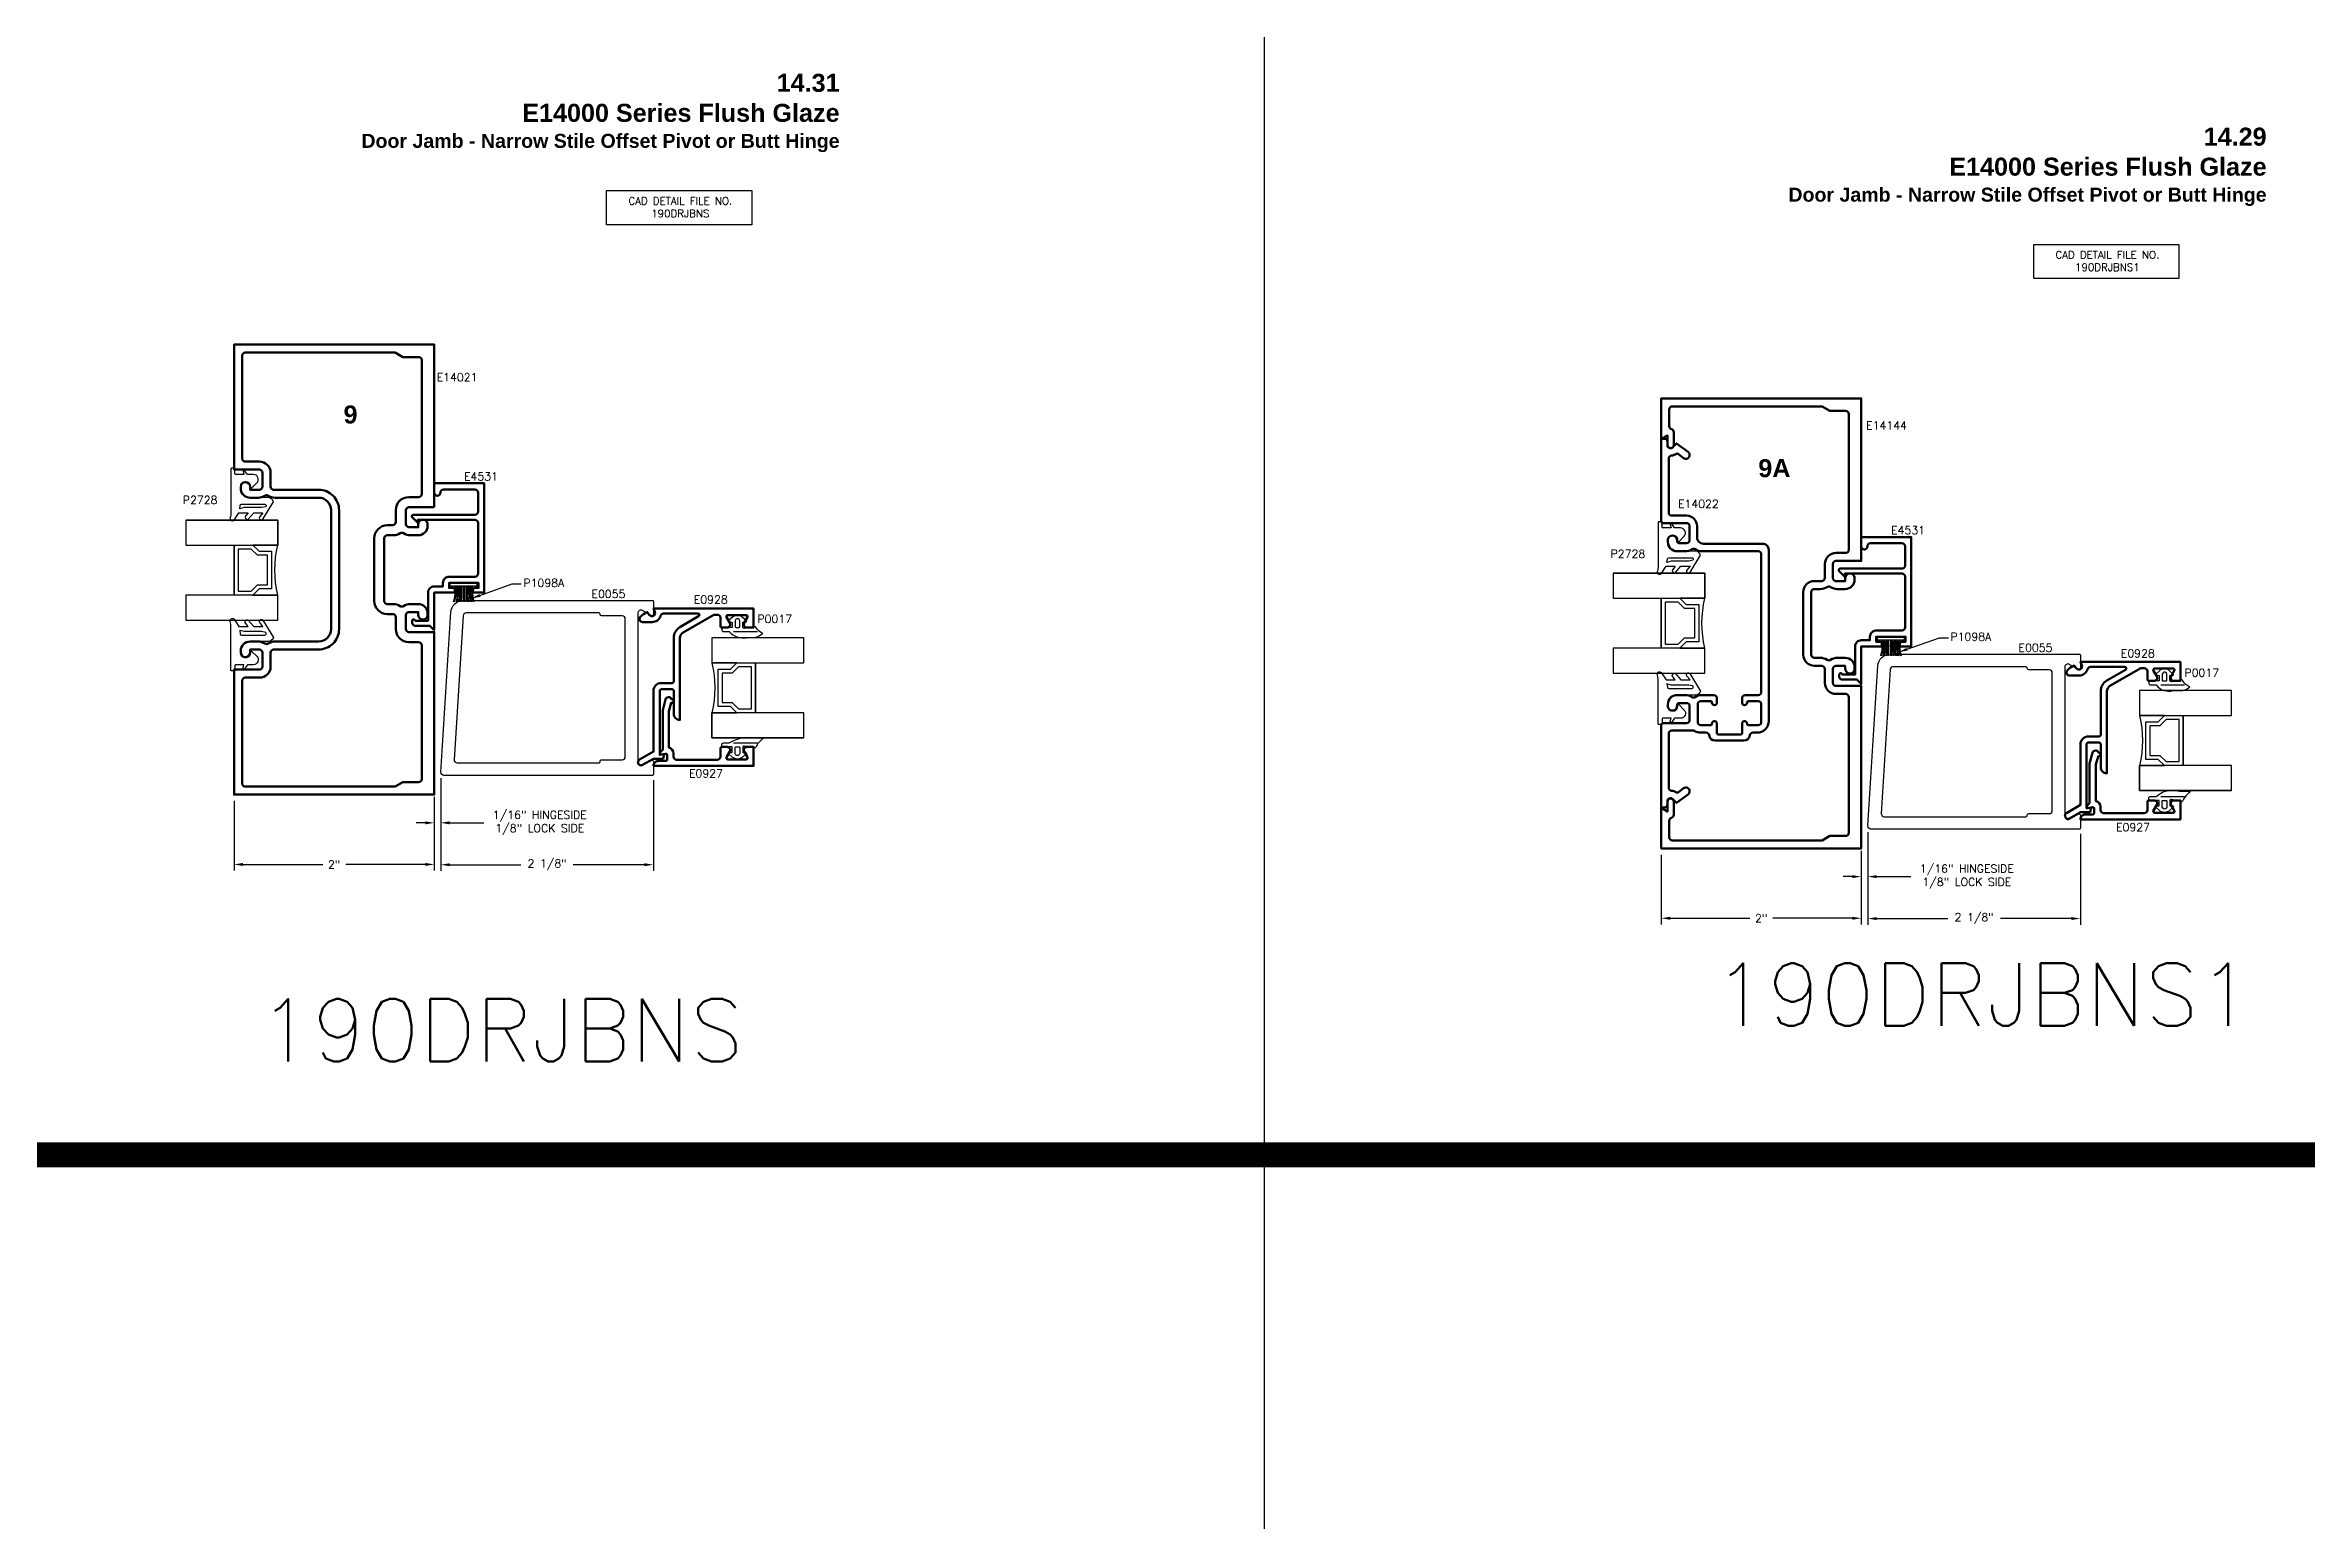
# Model space of a CAD drawing. Extents: x 0 to 139, y -24 to 89.
# Drawn here: x 57.39 to 80, y 60.54 to 75.29 of the extents above; entities that cross this region are included whole.
import ezdxf

# ---------------------------------------------------------------- set-up
doc = ezdxf.new("R2010")
doc.units = 0
doc.header["$MEASUREMENT"] = 0
doc.layers.get('Defpoints').update_dxf_attribs({"linetype": 'CONTINUOUS'})
for name, color, linetype in [('R-Anno-Dims', 3, 'CONTINUOUS'), ('R-Anno-Text', 6, 'CONTINUOUS'), ('R-Det1', 4, 'CONTINUOUS'), ('R-Det2', 2, 'CONTINUOUS'), ('R-Otln', 1, 'CONTINUOUS'), ('R-Pat1', 5, 'CONTINUOUS'), ('TITLE', 7, 'CONTINUOUS')]:
    doc.layers.add(name, color=color, linetype=linetype)
doc.styles.get("Standard").update_dxf_attribs({"font": 'simplex'})
doc.dimstyles.new('1X', dxfattribs={"dimtxt": 0.08, "dimasz": 0.09, "dimexe": 0.0625, "dimexo": 0.0625, "dimgap": 0.062, "dimtad": 0, "dimdec": 5, "dimzin": 4, "dimdsep": 46, "dimlunit": 5, "dimtxsty": 'Standard', "dimcen": 0, "dimclrd": 256, "dimclre": 256, "dimclrt": 256, "dimadec": 0, "dimazin": 1, "dimtfac": 1, "dimtdec": 5, "dimtofl": 0, "dimtmove": 0, "dimatfit": 3, "dimfxl": 1, "dimfrac": 2, "dimtolj": 1, "dimtzin": 4, "dimarcsym": 0})

# ---------------------------------------------------------------- blocks, each defined once
blk = doc.blocks.new('*D158')
at = {"layer": 'Defpoints', "color": 0}
for p in [(73.547, 67.26), (75.547, 67.26), (73.547, 66.562)]:
    blk.add_point(p, dxfattribs=at)
at = {"layer": 'R-Anno-Dims', "lineweight": -2}
for p, q in [((73.547, 67.197), (73.547, 66.499)), ((75.547, 67.197), (75.547, 66.499)), ((73.637, 66.562), (74.432, 66.562)), ((75.457, 66.562), (74.662, 66.562))]:
    blk.add_line(p, q, dxfattribs=at)
at = {"layer": 'R-Anno-Dims'}
for points in [[(73.637, 66.577), (73.637, 66.547), (73.547, 66.562)], [(75.457, 66.577), (75.457, 66.547), (75.547, 66.562)]]:
    blk.add_solid(points, dxfattribs=at)
at = {"layer": 'R-Anno-Dims', "insert": (74.547, 66.562), "char_height": 0.08, "attachment_point": 5}
blk.add_mtext('\\A1;2"', dxfattribs=at)
blk = doc.blocks.new('*D159')
at = {"layer": 'Defpoints', "color": 0}
for p in [(75.613, 67.485), (75.547, 67.3), (75.613, 66.978)]:
    blk.add_point(p, dxfattribs=at)
at = {"layer": 'R-Anno-Dims', "lineweight": -2}
for p, q in [((75.613, 67.423), (75.613, 66.915)), ((75.547, 67.237), (75.547, 66.915)), ((75.457, 66.978), (75.367, 66.978)), ((75.703, 66.978), (76.042, 66.978))]:
    blk.add_line(p, q, dxfattribs=at)
at = {"layer": 'R-Anno-Dims'}
for points in [[(75.457, 66.993), (75.457, 66.963), (75.547, 66.978)], [(75.703, 66.993), (75.703, 66.963), (75.613, 66.978)]]:
    blk.add_solid(points, dxfattribs=at)
at = {"layer": 'R-Anno-Dims', "insert": (76.603, 66.978), "char_height": 0.08, "attachment_point": 5}
blk.add_mtext('\\A1;1/16" HINGESIDE\\P1/8" LOCK SIDE', dxfattribs=at)
blk = doc.blocks.new('*D160')
at = {"layer": 'Defpoints', "color": 0}
for p in [(75.613, 67.485), (77.738, 67.467), (77.738, 66.559)]:
    blk.add_point(p, dxfattribs=at)
at = {"layer": 'R-Anno-Dims', "lineweight": -2}
for p, q in [((75.613, 67.423), (75.613, 66.497)), ((77.738, 67.405), (77.738, 66.497)), ((75.703, 66.559), (76.414, 66.559)), ((77.648, 66.559), (76.938, 66.559))]:
    blk.add_line(p, q, dxfattribs=at)
at = {"layer": 'R-Anno-Dims'}
for points in [[(75.703, 66.574), (75.703, 66.544), (75.613, 66.559)], [(77.648, 66.574), (77.648, 66.544), (77.738, 66.559)]]:
    blk.add_solid(points, dxfattribs=at)
at = {"layer": 'R-Anno-Dims', "insert": (76.676, 66.559), "char_height": 0.08, "attachment_point": 5}
blk.add_mtext('\\A1;2 1/8"', dxfattribs=at)
blk = doc.blocks.new('*D161')
at = {"layer": 'Defpoints', "color": 0}
for p in [(59.28, 67.798), (61.28, 67.798), (59.28, 67.1)]:
    blk.add_point(p, dxfattribs=at)
at = {"layer": 'R-Anno-Dims', "lineweight": -2}
for p, q in [((59.28, 67.735), (59.28, 67.038)), ((61.28, 67.735), (61.28, 67.038)), ((59.37, 67.1), (60.165, 67.1)), ((61.19, 67.1), (60.395, 67.1))]:
    blk.add_line(p, q, dxfattribs=at)
at = {"layer": 'R-Anno-Dims'}
for points in [[(59.37, 67.115), (59.37, 67.085), (59.28, 67.1)], [(61.19, 67.115), (61.19, 67.085), (61.28, 67.1)]]:
    blk.add_solid(points, dxfattribs=at)
at = {"layer": 'R-Anno-Dims', "insert": (60.28, 67.1), "char_height": 0.08, "attachment_point": 5}
blk.add_mtext('\\A1;2"', dxfattribs=at)
blk = doc.blocks.new('*D162')
at = {"layer": 'Defpoints', "color": 0}
for p in [(61.28, 67.838), (61.346, 68.023), (61.346, 67.516)]:
    blk.add_point(p, dxfattribs=at)
at = {"layer": 'R-Anno-Dims', "lineweight": -2}
for p, q in [((61.346, 67.961), (61.346, 67.453)), ((61.28, 67.775), (61.28, 67.453)), ((61.19, 67.516), (61.1, 67.516)), ((61.436, 67.516), (61.775, 67.516))]:
    blk.add_line(p, q, dxfattribs=at)
at = {"layer": 'R-Anno-Dims'}
for points in [[(61.19, 67.531), (61.19, 67.501), (61.28, 67.516)], [(61.436, 67.531), (61.436, 67.501), (61.346, 67.516)]]:
    blk.add_solid(points, dxfattribs=at)
at = {"layer": 'R-Anno-Dims', "insert": (62.336, 67.516), "char_height": 0.08, "attachment_point": 5}
blk.add_mtext('\\A1;1/16" HINGESIDE\\P1/8" LOCK SIDE', dxfattribs=at)
blk = doc.blocks.new('*D163')
at = {"layer": 'Defpoints', "color": 0}
for p in [(61.346, 68.023), (63.471, 68.005), (63.471, 67.097)]:
    blk.add_point(p, dxfattribs=at)
at = {"layer": 'R-Anno-Dims', "lineweight": -2}
for p, q in [((61.346, 67.961), (61.346, 67.035)), ((63.471, 67.943), (63.471, 67.035)), ((61.436, 67.097), (62.147, 67.097)), ((63.381, 67.097), (62.671, 67.097))]:
    blk.add_line(p, q, dxfattribs=at)
at = {"layer": 'R-Anno-Dims'}
for points in [[(61.436, 67.112), (61.436, 67.082), (61.346, 67.097)], [(63.381, 67.112), (63.381, 67.082), (63.471, 67.097)]]:
    blk.add_solid(points, dxfattribs=at)
at = {"layer": 'R-Anno-Dims', "insert": (62.409, 67.097), "char_height": 0.08, "attachment_point": 5}
blk.add_mtext('\\A1;2 1/8"', dxfattribs=at)
blk = doc.blocks.new('weathering')
at = {"layer": 'R-Det2'}
for p, q in [((0, 0), (0, -0.27)), ((0, 0), (0.03, 0)), ((0.03, 0), (0.03, -0.27)), ((0, -0.129), (-0.16, -0.129)), ((0, -0.139), (-0.16, -0.139)), ((0, -0.27), (0.03, -0.27))]:
    blk.add_line(p, q, dxfattribs=at)
for centre, radius, start, end in [((-0.056, 0.313), 0.361, 253.2416, 278.8875), ((-0.056, 0.313), 0.371, 253.7056, 278.6489), ((-0.057, 0.486), 0.557, 259.3278, 275.8729), ((-0.057, 0.486), 0.566, 259.5182, 275.7701), ((-0.063, 0.677), 0.77, 262.7557, 274.6832), ((-0.063, 0.677), 0.78, 262.849, 274.6238), ((-0.066, 1.463), 1.578, 266.5833, 272.3941), ((-0.067, -1.773), 1.619, 87.6382, 93.304), ((-0.064, -0.966), 0.8, 85.4377, 96.9231), ((-0.064, -0.966), 0.79, 85.3793, 97.0112), ((-0.058, -0.769), 0.58, 84.3053, 100.1631), ((-0.058, -0.769), 0.57, 84.2043, 100.3432), ((-0.056, -0.591), 0.38, 81.4567, 105.8164), ((-0.056, -0.591), 0.37, 81.2223, 106.2556)]:
    blk.add_arc(centre, radius, start, end, dxfattribs=at)
blk = doc.blocks.new('P2728 gasket')
at = {"layer": 'R-Det2'}
blk.add_lwpolyline([(86.461, 33.362), (86.567, 33.537, 0.301952), (86.52, 33.577), (86.32, 33.577, -0.414214), (86.24, 33.657), (86.24, 33.695, -0.388879), (86.276, 33.735), (86.292, 33.736, -0.440011), (86.336, 33.696), (86.336, 33.682, 0.668179), (86.353, 33.675), (86.401, 33.724, 0.668179), (86.366, 33.809), (86.307, 33.809), (86.279, 33.849, 0.836323), (86.264, 33.842), (86.273, 33.809), (86.189, 33.809, -0.414214), (86.183, 33.815), (86.183, 33.865, 0.414214), (86.177, 33.871), (86.149, 33.871, 0.414214), (86.143, 33.865), (86.143, 33.427, -0.083245), (86.135, 33.378), (86.135, 33.378)], format="xyb", dxfattribs=at)
at = {"layer": 'R-Det2', "lineweight": 25}
blk.add_lwpolyline([(86.235, 33.499, -0.372312), (86.249, 33.512), (86.48, 33.512, -0.668179), (86.49, 33.486), (86.448, 33.478), (86.274, 33.478), (86.23, 33.465)], format="xyb", close=True, dxfattribs=at)
at = {"layer": 'R-Det2'}
for points in [[(86.174, 33.352), (86.223, 33.426), (86.314, 33.426), (86.283, 33.384)], [(86.313, 33.359), (86.371, 33.426), (86.462, 33.426), (86.431, 33.388)]]:
    blk.add_lwpolyline(points, dxfattribs=at)
at = {"layer": 'R-Det2', "ltscale": 0.1}
for centre, radius, start, end in [((86.157, 33.369), 0.0237, 157.7655, 314.5007), ((86.313, 33.388), 0.0297, 188.4603, 270), ((86.446, 33.375), 0.0199, 139.7022, 319.7022)]:
    blk.add_arc(centre, radius, start, end, dxfattribs=at)

msp = doc.modelspace()

# ---------------------------------------------------------------- linework, layer by layer
at = {"layer": 'R-Anno-Text'}
for points in [[(63.0041021, 73.8367414), (64.4555821, 73.8367414), (64.4555821, 73.4946786), (63.0041021, 73.4946786)], [(77.2711797, 73.2986928), (78.7226596, 73.2986928), (78.7226596, 72.95663), (77.2711797, 72.95663)]]:
    msp.add_lwpolyline(points, close=True, dxfattribs=at)
at = {"layer": 'R-Det1', "lineweight": 50}
for points in [[(73.9064483, 70.3687442), (73.9064483, 70.4707442), (73.9064483, 70.4817442, 0.414151258), (73.8004483, 70.5877442), (73.6524483, 70.5877442, -0.4133333333), (73.6224483, 70.6177442), (73.6224483, 71.1574442, -0.3842927381), (73.6504483, 71.1882442, 0.1250270914), (73.6986483, 71.2052442, -0.3082190999), (73.7158483, 71.2047442), (73.7715483, 71.1632442, 0.6157428407), (73.8314483, 71.1933442), (73.8314483, 71.1965442, 0.2391768851), (73.8189483, 71.2214442), (73.7002483, 71.3097442), (73.6623483, 71.2718442, -0.667873573), (73.6094483, 71.2937442), (73.6094483, 71.3257442, 0.4161327233), (73.5784483, 71.3567442), (73.5474483, 71.3567442), (73.5474483, 70.5327442, 0.4142135624), (73.5674483, 70.5127442), (73.8004483, 70.5127442, -0.4161327233), (73.8314483, 70.4817442), (73.8314483, 70.3427442, -0.4129032258), (73.8004483, 70.3117442), (73.7264483, 70.3117442, -0.4142135624), (73.7064483, 70.3317442), (73.7064483, 70.3401442, 1.0118394562), (73.6134483, 70.3412442), (73.6134483, 70.3247442, 0.4139789032), (73.7064483, 70.2317442), (73.7867483, 70.2317442, 0.1438656715), (73.8542483, 70.2516442, -0.2925397147), (73.8877483, 70.2516442, 0.1430626198), (73.9552483, 70.2317442), (74.5164483, 70.2317442, -0.4161327233), (74.5474483, 70.2007442), (74.5474483, 68.8247442, -0.4129032258), (74.5164483, 68.7937442), (74.3860561, 68.7927446, 0.4142135624), (74.3550561, 68.7617446), (74.3550561, 68.7177446, 0.4142135624), (74.3800561, 68.6927446, 0.4142135624), (74.4050561, 68.7177446, -0.4142135624), (74.4200561, 68.7327446), (74.5170561, 68.7327446, -0.4142135624), (74.5480561, 68.7017446), (74.5480561, 68.5237446, -0.4142135624), (74.5170561, 68.4927446), (74.4200561, 68.4927446, -0.4142135624), (74.4050561, 68.5077446, 0.4142135624), (74.3800561, 68.5327446, 0.4142135624), (74.3550561, 68.5077446), (74.3550561, 68.4127443, -0.4142135624), (74.3400561, 68.3977443), (74.1200561, 68.3977443, -0.4142135624), (74.1050561, 68.4127443), (74.1050561, 68.5077446, 0.4142135624), (74.0800561, 68.5327446, 0.4142135624), (74.0550561, 68.5077446, -0.4142135624), (74.0400561, 68.4927446), (73.9430561, 68.4927446, -0.4142135624), (73.9120561, 68.5237446), (73.9120561, 68.7017446, -0.4142135624), (73.9430561, 68.7327446), (74.0400561, 68.7327446, -0.4142135624), (74.0550561, 68.7177446, 0.4142135624), (74.0800561, 68.6927446, 0.4142135624), (74.1050561, 68.7177446), (74.1050561, 68.7617446, 0.4142135794), (74.074056, 68.7927446), (73.9552483, 68.7937442), (73.9552483, 68.7937442, 0.1444870806), (73.8877483, 68.7739442, -0.2925397147), (73.8542483, 68.7739442, 0.1452865705), (73.7867483, 68.7937442), (73.7064483, 68.7937442, 0.4150537634), (73.6134483, 68.7007442), (73.6134483, 68.6842442, 1.0129010917), (73.7064483, 68.6854442), (73.7064483, 68.6937442, -0.4142135624), (73.7264483, 68.7137442), (73.8004483, 68.7137442, -0.4161327233), (73.8314483, 68.6827442), (73.8314483, 68.5437442, -0.4129032258), (73.8004483, 68.5127442), (73.5674483, 68.5127442, 0.4142135624), (73.5474483, 68.4927442), (73.5474483, 67.6687442), (73.5784483, 67.6687442, 0.4129032258), (73.6094483, 67.6997442), (73.6094483, 67.7317442, -0.6690389661), (73.6623483, 67.7537442), (73.7002483, 67.7157442), (73.8189483, 67.8041442, 0.2383281561), (73.8314483, 67.8289442), (73.8314483, 67.8322442, 0.6157428407), (73.7715483, 67.8623442), (73.7158483, 67.8208442, -0.3082190999), (73.6986483, 67.8203442, 0.1213374475), (73.6504483, 67.8373442, -0.3842927381), (73.6224483, 67.8681442), (73.6224483, 68.4077442, -0.4164105801), (73.6524218, 68.4377443), (73.8690296, 68.4377443, -0.1327057146), (73.8846406, 68.4335266, 0.1327057146), (73.9430561, 68.4177446), (73.9949691, 68.4177446, -0.3737096001), (74.0256647, 68.3910778, 0.3737096001), (74.0870561, 68.3377443), (74.3730561, 68.3377443, 0.3737096001), (74.4344474, 68.3910778, -0.3737096001), (74.465143, 68.4177446), (74.5064483, 68.4177446, 0.4142135624), (74.6224483, 68.5337446), (74.6224483, 70.2467442, 0.4150009834), (74.5624483, 70.3067442), (73.9684483, 70.3067442, -0.4145170493)], [(61.2180095, 69.8175492, -0.4142135624), (61.2800095, 69.8795492), (61.3670095, 69.8795492), (61.3670105, 69.9145492, -0.4142135624), (61.4290105, 69.9765492), (61.6870095, 69.9765482, 0.4142135624), (61.7180095, 70.0075482), (61.7180095, 70.5150472, 0.4142135624), (61.6870095, 70.5460472), (61.1150095, 70.5460472), (61.1150095, 70.5150472), (61.059359, 70.5706976, -0.6681786379), (61.0698595, 70.5960482), (61.6870095, 70.5960472, 0.4142135624), (61.7180095, 70.6270472), (61.7180095, 70.8182982, 0.4142135624), (61.6870095, 70.8492982), (61.3730095, 70.8492982, 0.4233808722), (61.3420115, 70.8172982, -0.9999838711), (61.2800095, 70.8172992), (61.2800095, 70.9112992), (61.7800095, 70.9112992), (61.7800095, 69.8175492), (61.6670095, 69.8175492), (61.6670095, 69.8415492, -0.4142135624), (61.6900095, 69.8645492), (61.7240105, 69.8645482), (61.7240105, 69.9145492), (61.4290105, 69.9145492), (61.4290105, 69.8645482), (61.4640095, 69.8645492, -0.4142135624), (61.4870095, 69.8415492), (61.4870095, 69.8175492), (61.2800095, 69.8175492), (61.2800095, 69.4430482), (61.2370095, 69.4860482), (61.0910095, 69.4860492, -0.4142135624), (61.0600095, 69.5170492), (61.0600095, 69.5360492, -1), (61.0900095, 69.5360492), (61.2180095, 69.5360492)], [(75.485087, 69.2795006, -0.4142135624), (75.547087, 69.3415006), (75.634087, 69.3415006), (75.634088, 69.3765006, -0.4142135624), (75.696088, 69.4385006), (75.954087, 69.4384996, 0.4142135624), (75.985087, 69.4694996), (75.985087, 69.9769986, 0.4142135624), (75.954087, 70.0079986), (75.382087, 70.0079986), (75.382087, 69.9769986), (75.3264365, 70.032649, -0.6681786379), (75.336937, 70.0579996), (75.954087, 70.0579986, 0.4142135624), (75.985087, 70.0889986), (75.985087, 70.2802496, 0.4142135624), (75.954087, 70.3112496), (75.640087, 70.3112496, 0.4233808722), (75.609089, 70.2792496, -0.9999838711), (75.547087, 70.2792506), (75.547087, 70.3732506), (76.047087, 70.3732506), (76.047087, 69.2795006), (75.934087, 69.2795006), (75.934087, 69.3035006, -0.4142135624), (75.957087, 69.3265006), (75.991088, 69.3264996), (75.991088, 69.3765006), (75.696088, 69.3765006), (75.696088, 69.3264996), (75.731087, 69.3265006, -0.4142135624), (75.754087, 69.3035006), (75.754087, 69.2795006), (75.547087, 69.2795006), (75.547087, 68.9049996), (75.504087, 68.9479996), (75.358087, 68.9480006, -0.4142135624), (75.327087, 68.9790006), (75.327087, 68.9980006, -1), (75.357087, 68.9980006), (75.485087, 68.9980006)], [(63.7365, 68.8830916), (63.7365, 69.3651055, -0.2679441748), (63.7675, 69.4187995), (64.0757158, 69.5967475), (64.1105001, 69.5967475, -0.4142135624), (64.1415001, 69.5657475), (64.1415001, 69.4837475, 0.4142135624), (64.1565001, 69.4687475), (64.2085001, 69.4687475, 0.5773502019), (64.2353469, 69.5152475), (64.2030153, 69.5712475, -0.5773502019), (64.2160057, 69.5937475), (64.3979946, 69.5937475, -0.5773519876), (64.410985, 69.5712475), (64.3786531, 69.5152477, 0.5773519876), (64.4054998, 69.4687475), (64.4725, 69.4687475), (64.4725, 69.6587475), (63.4725001, 69.6587475), (63.4862864, 69.6242522, -0.8690756106), (63.4330092, 69.5937421), (63.4105004, 69.6227477, 0.1233324455), (63.3401763, 69.5740745, 0.6447667401), (63.363432, 69.5227475), (63.4575, 69.5227476, 0.3306536284), (63.5436527, 69.5867145, -0.3306533202), (63.5733275, 69.6087475), (63.9165185, 69.6087475, -0.7673263224), (63.9240185, 69.5807572), (63.737, 69.4727815, 0.2679502201), (63.6745, 69.3645285), (63.6745, 68.9297476, -0.4142135624), (63.6585, 68.9137476), (63.5505, 68.9137476, 0.4142135624), (63.4725, 68.8357476), (63.4725, 68.2286347), (63.333, 68.1480943, 1), (63.364, 68.0944008), (63.4725001, 68.1570433), (63.5681743, 68.1570433), (63.5805, 68.2030433), (63.5345, 68.1949322), (63.5345, 68.8357476, -0.4142135624), (63.5505, 68.8517476), (63.6585, 68.8517476, -0.4142135624), (63.6745, 68.8357476), (63.6745, 68.6057476, 0.4142135624), (63.7365, 68.5437476)], [(78.0028631, 68.3490947), (78.0028631, 68.8311086, -0.2679441748), (78.0338631, 68.8848026), (78.3420789, 69.0627506), (78.3768632, 69.0627506, -0.4142135624), (78.4078632, 69.0317506), (78.4078632, 68.9497506, 0.4142135624), (78.4228632, 68.9347506), (78.4748632, 68.9347506, 0.5773502019), (78.50171, 68.9812506), (78.4693784, 69.0372506, -0.5773502019), (78.4823688, 69.0597506), (78.6643577, 69.0597506, -0.5773519876), (78.6773481, 69.0372505), (78.6450162, 68.9812507, 0.5773519876), (78.6718629, 68.9347506), (78.7388631, 68.9347506), (78.7388631, 69.1247506), (77.7388632, 69.1247506), (77.7526496, 69.0902552, -0.8690756106), (77.6993723, 69.0597452), (77.6768635, 69.0887507, 0.1233324455), (77.6065394, 69.0400776, 0.6447667401), (77.6297952, 68.9887506), (77.7238631, 68.9887506, 0.3306536284), (77.8100158, 69.0527175, -0.3306533202), (77.8396906, 69.0747506), (78.1828817, 69.0747506, -0.7673263224), (78.1903817, 69.0467602), (78.0033631, 68.9387846, 0.2679502201), (77.9408631, 68.8305316), (77.9408631, 68.3957507, -0.4142135624), (77.9248631, 68.3797507), (77.8168631, 68.3797507, 0.4142135624), (77.7388631, 68.3017507), (77.7388631, 67.6946377), (77.5993631, 67.6140973, 1), (77.6303631, 67.5604038), (77.7388632, 67.6230463), (77.8345375, 67.6230463), (77.8468631, 67.6690464), (77.8008631, 67.6609353), (77.8008631, 68.3017507, -0.4142135624), (77.8168631, 68.3177507), (77.9248631, 68.3177507, -0.4142135624), (77.9408631, 68.3017507), (77.9408631, 68.0717507, 0.4142135624), (78.0028631, 68.0097507)], [(64.4054999, 68.2749321), (64.4724999, 68.2749321), (64.4724999, 68.0849321), (63.4725, 68.0849321, -0.4142136795), (63.5225, 68.1349321), (63.5955, 68.1349322, 0.4142135624), (63.6105, 68.1499322), (63.6105, 68.1904568, 0.4663063931), (63.5928953, 68.2052289), (63.5345, 68.1949322, -0.2521277737), (63.5645003, 68.2469319), (63.5644999, 68.6419323), (63.5934445, 68.749955, -0.7157527911), (63.6519943, 68.7538642, -1.1795036867), (63.6481556, 68.7145898), (63.6264999, 68.6337688), (63.6264999, 68.2682294, -0.3397134022), (63.6725, 68.208333), (63.6725, 68.1779322, 0.4142135232), (63.7035, 68.1469322), (64.1104999, 68.1469322, 0.4142136569), (64.1414999, 68.1779322), (64.1414999, 68.2599321, -0.4142135624), (64.1564999, 68.2749321), (64.2084999, 68.2749321, -0.5773651401), (64.235346, 68.228431), (64.203015, 68.1724322, 0.5773517472), (64.2160054, 68.1499322), (64.3979945, 68.1499322, 0.5773513623), (64.4109848, 68.1724322), (64.378751, 68.2282638, -0.5794456886), (64.4054999, 68.2749321, 1)], [(78.671863, 67.7409352), (78.738863, 67.7409352), (78.738863, 67.5509352), (77.7388632, 67.5509352, -0.4142136795), (77.7888632, 67.6009352), (77.8618631, 67.6009352, 0.4142135624), (77.8768631, 67.6159352), (77.8768631, 67.6564599, 0.4663063931), (77.8592584, 67.671232), (77.8008631, 67.6609353, -0.2521277737), (77.8308634, 67.7129349), (77.830863, 68.1079354), (77.8598076, 68.2159581, -0.7157527911), (77.9183574, 68.2198673, -1.1795036867), (77.9145187, 68.1805929), (77.892863, 68.0997719), (77.892863, 67.7342325, -0.3397134022), (77.9388631, 67.6743361), (77.9388631, 67.6439352, 0.4142135232), (77.9698631, 67.6129352), (78.376863, 67.6129352, 0.4142136569), (78.407863, 67.6439352), (78.407863, 67.7259352, -0.4142135624), (78.422863, 67.7409352), (78.474863, 67.7409352, -0.5773651401), (78.5017091, 67.694434), (78.4693782, 67.6384352, 0.5773517472), (78.4823685, 67.6159352), (78.6643576, 67.6159352, 0.5773513623), (78.6773479, 67.6384352), (78.6451141, 67.6942669, -0.5794456886), (78.671863, 67.7409352, 1)]]:
    msp.add_lwpolyline(points, format="xyb", close=True, dxfattribs=at)
at = {"layer": 'R-Det2'}
for points in [[(58.7983087, 70.5434922), (58.7983085, 70.2934922), (59.7175091, 70.2934922), (59.7175091, 70.5434922), (58.7983085, 70.5434922), (59.7175091, 70.5434922), (59.7175091, 70.2934922), (59.4675091, 70.2934922), (59.5295091, 70.2314922), (59.6545091, 70.2314922), (59.6545091, 69.8554922), (59.5295091, 69.8554922), (59.4675091, 69.7934922), (59.2795091, 69.7934922), (59.2795091, 70.2934922), (59.2795091, 69.7934922), (58.7983085, 69.7934922), (58.7983085, 69.5434922), (59.7175091, 69.5434922), (59.7175091, 69.7934922), (59.4675091, 69.7934922), (59.7175091, 69.7934922, -0.1233101835), (59.7175091, 70.2934922, 1.5690044203)], [(73.0657475, 70.0121737), (73.0657473, 69.7621737), (73.9849479, 69.7621737), (73.9849479, 70.0121737), (73.0657473, 70.0121737), (73.9849479, 70.0121737), (73.9849479, 69.7621737), (73.7349479, 69.7621737), (73.7969479, 69.7001737), (73.9219479, 69.7001737), (73.9219479, 69.3241737), (73.7969479, 69.3241737), (73.7349479, 69.2621737), (73.5469479, 69.2621737), (73.5469479, 69.7621737), (73.5469479, 69.2621737), (73.0657473, 69.2621737), (73.0657473, 69.0121737), (73.9849479, 69.0121737), (73.9849479, 69.2621737), (73.7349479, 69.2621737), (73.9849479, 69.2621737, -0.1233101835), (73.9849479, 69.7621737, 1.5690044203)], [(64.9739609, 68.3654717), (64.9739611, 68.6154717), (64.0547605, 68.6154717), (64.0547605, 68.3654717), (64.9739611, 68.3654717), (64.0547605, 68.3654717), (64.0547605, 68.6154717), (64.3047605, 68.6154717), (64.2427605, 68.6774717), (64.1177605, 68.6774717), (64.1177605, 69.0534717), (64.2427605, 69.0534717), (64.3047605, 69.1154717), (64.4927605, 69.1154717), (64.4927605, 68.6154717), (64.4927605, 69.1154717), (64.9739611, 69.1154717), (64.9739611, 69.3654717), (64.0547605, 69.3654717), (64.0547605, 69.1154717), (64.3047605, 69.1154717), (64.0547605, 69.1154717, -0.1233101835), (64.0547605, 68.6154717, 1.5690044203)], [(79.2474261, 67.8380432), (79.2474262, 68.0880432), (78.3282257, 68.0880432), (78.3282257, 67.8380432), (79.2474262, 67.8380432), (78.3282257, 67.8380432), (78.3282257, 68.0880432), (78.5782257, 68.0880432), (78.5162257, 68.1500432), (78.3912257, 68.1500432), (78.3912257, 68.5260432), (78.5162257, 68.5260432), (78.5782257, 68.5880432), (78.7662257, 68.5880432), (78.7662257, 68.0880432), (78.7662257, 68.5880432), (79.2474262, 68.5880432), (79.2474262, 68.8380432), (78.3282257, 68.8380432), (78.3282257, 68.5880432), (78.5782257, 68.5880432), (78.3282257, 68.5880432, -0.1233101835), (78.3282257, 68.0880432, 1.5690044203)]]:
    msp.add_lwpolyline(points, format="xyb", dxfattribs=at)
for points in [[(59.3195091, 70.2534922), (59.3195091, 69.8334922), (59.4509405, 69.8334922), (59.5129405, 69.8954922), (59.6145091, 69.8954922), (59.6145091, 70.1914922), (59.5129405, 70.1914922), (59.4509405, 70.2534922), (59.3195091, 70.2534922)], [(73.5869479, 69.7221737), (73.5869479, 69.3021737), (73.7183793, 69.3021737), (73.7803793, 69.3641737), (73.8819479, 69.3641737), (73.8819479, 69.6601737), (73.7803793, 69.6601737), (73.7183793, 69.7221737), (73.5869479, 69.7221737)], [(64.273762, 69.4303688), (64.513538, 69.4306164)], [(64.4527605, 68.6554717), (64.4527605, 69.0754717), (64.3213291, 69.0754717), (64.2593291, 69.0134717), (64.1577605, 69.0134717), (64.1577605, 68.7174717), (64.2593291, 68.7174717), (64.3213291, 68.6554717), (64.4527605, 68.6554717)], [(78.5408395, 68.8947506), (78.7806156, 68.8949982)], [(78.7262257, 68.1280432), (78.7262257, 68.5480432), (78.5947942, 68.5480432), (78.5327942, 68.4860432), (78.4312257, 68.4860432), (78.4312257, 68.1900432), (78.5327942, 68.1900432), (78.5947942, 68.1280432), (78.7262257, 68.1280432)], [(64.2737619, 68.3149321), (64.5135379, 68.3146843)], [(78.5408394, 67.7809351), (78.7806154, 67.7806873)]]:
    msp.add_lwpolyline(points, dxfattribs=at)
for points in [[(64.3986013, 69.3654716), (64.4962082, 69.3732529, 0.0952568894), (64.5653192, 69.4090762, -0.1690634905), (64.496413, 69.4710318, 0.3788088369), (64.4857604, 69.4789127), (64.3804438, 69.4596987, -0.3462419148), (64.3645722, 69.4696606), (64.3645722, 69.5237475), (64.3947695, 69.5248584, 0.6086559015), (64.4001728, 69.5380031), (64.3636202, 69.5703138, 0.3786170875), (64.2605242, 69.5703138), (64.2239716, 69.5380031, 0.6086559015), (64.229375, 69.5248584), (64.2595722, 69.5237475), (64.2595722, 69.4687475), (64.1745722, 69.4687475, 1), (64.1745722, 69.4287475), (64.2296117, 69.4287475, 0.2660510781)], [(64.3045722, 69.5564161, 0.3419987131), (64.2895722, 69.5370512), (64.2895722, 69.4783688, 0.4142135624), (64.2975722, 69.4703688), (64.3265722, 69.4703688, 0.4142135624), (64.3345722, 69.4783688), (64.3345722, 69.5370512, 0.3419987131), (64.3195722, 69.5564161, 0.1270166538)], [(78.6651772, 68.8392559), (78.7632857, 68.8392559, 0.0952568894), (78.8323968, 68.8750792, -0.1690634905), (78.7634906, 68.9370348, 0.3788088369), (78.7528379, 68.9449157), (78.6475213, 68.9257017, -0.3462419148), (78.6316498, 68.9356636), (78.6316498, 68.9897506), (78.661847, 68.9908614, 0.6086559015), (78.6672504, 69.0040062), (78.6306977, 69.0363168, 0.3786170875), (78.5276018, 69.0363168), (78.4910491, 69.0040062, 0.6086559015), (78.4964525, 68.9908614), (78.5266498, 68.9897506), (78.5266498, 68.9347506), (78.4416498, 68.9347506, 1), (78.4416498, 68.8947506), (78.4966893, 68.8947506, 0.3184253418)], [(78.5716498, 69.0207979, 0.3419987131), (78.5566498, 69.001433), (78.5566498, 68.9427506, 0.4142135624), (78.5646498, 68.9347506), (78.5936498, 68.9347506, 0.4142135624), (78.6016498, 68.9427506), (78.6016498, 69.001433, 0.3419987131), (78.5866498, 69.0207979, 0.1270166538)], [(64.4584382, 68.3700064), (64.5565468, 68.3678591, -0.4770370124), (64.5663278, 68.3557781, 0.1442251296), (64.4964128, 68.2726476, -0.3788088369), (64.4857602, 68.2647667), (64.3804436, 68.2839808, 0.3462419148), (64.364572, 68.2740189), (64.364572, 68.219932), (64.3947692, 68.2188211, -0.6086559015), (64.4001726, 68.2056764), (64.3636199, 68.1733657, -0.3786170875), (64.260524, 68.1733658), (64.2239714, 68.2056765, -0.6086559015), (64.2293747, 68.2188213), (64.259572, 68.2199321), (64.259572, 68.2749321), (64.174572, 68.2749322, -1), (64.1745721, 68.3149322), (64.2296116, 68.3149321, -0.1625084624)], [(64.304572, 68.1888847, -0.3419987131), (64.289572, 68.2082496), (64.289572, 68.2669321, -0.4142135624), (64.297572, 68.2749321), (64.326572, 68.274932, -0.4142135624), (64.334572, 68.266932), (64.334572, 68.2082496, -0.3419987131), (64.319572, 68.1888847, -0.1270166538)], [(78.7255157, 67.8338622), (78.8236243, 67.8338621, -0.4770370124), (78.8334054, 67.8217811, 0.1442251296), (78.7634904, 67.7386506, -0.3788088369), (78.7528378, 67.7307697), (78.6475211, 67.7499839, 0.3462419148), (78.6316496, 67.7400219), (78.6316495, 67.685935), (78.6618468, 67.6848241, -0.6086559015), (78.6672501, 67.6716794), (78.6306975, 67.6393687, -0.3786170875), (78.5276015, 67.6393688), (78.4910489, 67.6716795, -0.6086559015), (78.4964523, 67.6848243), (78.5266495, 67.6859351), (78.5266496, 67.7409351), (78.4416496, 67.7409352, -1), (78.4416496, 67.7809352), (78.4966891, 67.7809351, -0.2542490793)], [(78.5716495, 67.6548877, -0.3419987131), (78.5566495, 67.6742526), (78.5566496, 67.7329351, -0.4142135624), (78.5646496, 67.7409351), (78.5936496, 67.740935, -0.4142135624), (78.6016496, 67.732935), (78.6016495, 67.6742526, -0.3419987131), (78.5866495, 67.6548877, -0.1270166538)]]:
    msp.add_lwpolyline(points, format="xyb", close=True, dxfattribs=at)
at = {"layer": 'R-Otln', "lineweight": 50}
for points in [[(61.2800095, 70.6726653), (61.0270095, 70.6726653, 0.4142135624), (60.9960095, 70.6416653), (60.9960095, 70.5026653, 0.4142135624), (61.0270095, 70.4716653), (61.1210095, 70.4716653), (61.1210095, 70.5016653, -0.4142135624), (61.1670095, 70.5476653), (61.1680095, 70.5476653, -0.4142135624), (61.2140095, 70.5016653), (61.2140095, 70.4846653, -0.4142135624), (61.1210095, 70.3916653), (61.0410095, 70.3916653, -0.1450639488), (60.9729005, 70.4118504, 0.2963644577), (60.9391185, 70.4118504, -0.1450639488), (60.8710095, 70.3916653), (60.8110095, 70.3916653, 0.4142135624), (60.7800095, 70.3606653), (60.7800095, 69.7346653, 0.4142135624), (60.8110095, 69.7036653), (60.8710095, 69.7036653, -0.1450639488), (60.9391185, 69.6834802, 0.2963644577), (60.9729005, 69.6834802, -0.1450639488), (61.0410095, 69.7036653), (61.1210095, 69.7036653, -0.4142135624), (61.2140095, 69.6106653), (61.2140095, 69.5936653, -0.4142135624), (61.1680095, 69.5476653), (61.1670095, 69.5476653, -0.4142135624), (61.1210095, 69.5936653), (61.1210095, 69.6236653), (61.0270095, 69.6236653, 0.4142135624), (60.9960095, 69.5926653), (60.9960095, 69.4536653, 0.4142135624), (61.0270095, 69.4226653), (61.2800095, 69.4226653), (61.2800095, 67.7976653), (59.2800095, 67.7976653), (59.2800095, 69.0476653), (59.5330095, 69.0476653, 0.4142135624), (59.5640095, 69.0786653), (59.5640095, 69.2176653, 0.4142135624), (59.5330095, 69.2486653), (59.4390095, 69.2486653), (59.4390095, 69.2191653, -1), (59.3460095, 69.2191653), (59.3460095, 69.2356653, -0.4142132454), (59.4390094, 69.3286653), (59.5190095, 69.3286653, -0.1450639488), (59.5871185, 69.3084802, 0.2963644577), (59.6209005, 69.3084802, -0.1450639488), (59.6890095, 69.3286653), (60.1240095, 69.3286653, 0.4142135624), (60.2490095, 69.4536653), (60.2490095, 70.6416653, 0.4142135624), (60.1240095, 70.7666653), (59.6890095, 70.7666653, -0.1450639488), (59.6209005, 70.7868504, 0.2963644577), (59.5871185, 70.7868504, -0.1450639488), (59.5190095, 70.7666653), (59.4390094, 70.7666653, -0.4142132454), (59.3460085, 70.8596663, -1), (59.3460095, 70.8596663), (59.3460095, 70.8761663, -1), (59.4390095, 70.8761663), (59.4390095, 70.8466653), (59.5330095, 70.8466653, 0.4142135624), (59.5640095, 70.8776653), (59.5640095, 71.0166653, 0.4142135624), (59.5330095, 71.0476653), (59.2800095, 71.0476653), (59.2800095, 72.2976653), (61.2800095, 72.2976653)], [(61.1550095, 67.9517562), (61.1550095, 69.2916653, 0.4142135624), (61.1240095, 69.3226653), (61.0270095, 69.3226653, -0.4142135624), (60.8960095, 69.4536653), (60.8960095, 69.5726653, 0.4142135624), (60.8650095, 69.6036653), (60.8110095, 69.6036653, -0.4142135624), (60.6800095, 69.7346653), (60.6800095, 70.3606653, -0.4142135624), (60.8110095, 70.4916653), (60.8650095, 70.4916653, 0.4142135624), (60.8960095, 70.5226653), (60.8960095, 70.6416653, -0.4142135624), (61.0270095, 70.7726653), (61.1240095, 70.7726653, 0.4142135624), (61.1550095, 70.8036653), (61.1550095, 72.1416653, 0.4142135624), (61.1240095, 72.1726653), (60.9670095, 72.1726653), (60.8890672, 72.2176653), (59.3910095, 72.2176653, 0.4142135624), (59.3600095, 72.1866653), (59.3600095, 71.1586653, 0.4142135624), (59.3910095, 71.1276653), (59.5330095, 71.1276653, -0.4142135624), (59.6440095, 71.0166653), (59.6440095, 70.8776653, 0.4142135624), (59.6750095, 70.8466653), (60.1240095, 70.8466653, -0.4142135624), (60.3290095, 70.6416653), (60.3290095, 69.4536653, -0.4142135624), (60.1240095, 69.2486653), (59.6750095, 69.2486653, 0.4142135624), (59.6440095, 69.2176653), (59.6440095, 69.0786653, -0.4142135624), (59.5330095, 68.9676653), (59.3910095, 68.9676653, 0.4142146606), (59.3600095, 68.9366652), (59.3600095, 67.9086653, 0.4142135624), (59.3910095, 67.8776653), (60.8891261, 67.8776653), (60.9670684, 67.9226653), (61.1240684, 67.9226653, 0.3962777167), (61.1550095, 67.9517562, 1.0636025391)], [(73.610087, 71.2916167, 0.4142135624), (73.641087, 71.2606167, 0.4142135624), (73.672087, 71.2916167), (73.672087, 71.4226167, 0.3350128188), (73.649587, 71.4524286, -0.3350128188), (73.627087, 71.4822405), (73.627087, 71.6486167, -0.4142135624), (73.658087, 71.6796167), (75.1561448, 71.6796167), (75.234087, 71.6346167), (75.391087, 71.6346167, -0.4142135624), (75.422087, 71.6036167), (75.422087, 70.2456167, -0.4142135624), (75.391087, 70.2146167), (75.294087, 70.2146167, 0.4142135624), (75.183087, 70.1036167), (75.183087, 69.9646167, -0.4142135624), (75.152087, 69.9336167), (75.078087, 69.9336167, 0.4142135624), (74.967087, 69.8226167), (74.967087, 69.1966167, 0.4142135624), (75.078087, 69.0856167), (75.152087, 69.0856167, -0.4142135624), (75.183087, 69.0546167), (75.183087, 68.9156167, 0.4142135624), (75.294087, 68.8046167), (75.391087, 68.8046167, -0.4142135624), (75.422087, 68.7736167), (75.422087, 68.7736167), (75.422087, 67.4156167, -0.4142135624), (75.391087, 67.3846167), (75.234087, 67.3846167), (75.1561448, 67.3396167), (73.658087, 67.3396167, -0.4142135624), (73.627087, 67.3706167), (73.627087, 67.5369929, -0.3350128188), (73.649587, 67.5668048, 0.3350128188), (73.672087, 67.5966167), (73.672087, 67.7276167, 0.4142135624), (73.641087, 67.7586167, 0.4142135624), (73.610087, 67.7276167), (73.610087, 67.6292436), (73.547087, 67.6656167), (73.547087, 67.2596167), (75.547087, 67.2596167), (75.547087, 68.8846167), (75.294087, 68.8846167, -0.4142135624), (75.263087, 68.9156167), (75.263087, 69.0546167, -0.4142135624), (75.294087, 69.0856167), (75.388087, 69.0856167), (75.388087, 69.0556167, 0.4142135624), (75.434087, 69.0096167), (75.435087, 69.0096167, 0.4142135624), (75.481087, 69.0556167), (75.481087, 69.0726167, 0.4142135624), (75.388087, 69.1656167), (75.308087, 69.1656167, 0.1450639488), (75.2399781, 69.1454316, -0.2963644577), (75.206196, 69.1454316, 0.1450639488), (75.138087, 69.1656167), (75.078087, 69.1656167, -0.4142135624), (75.047087, 69.1966167), (75.047087, 69.8226167, -0.4142135624), (75.078087, 69.8536167), (75.138087, 69.8536167, 0.1450639488), (75.206196, 69.8738018, -0.2963644577), (75.2399781, 69.8738018, 0.1450639488), (75.308087, 69.8536167), (75.388087, 69.8536167, 0.4142135624), (75.481087, 69.9466167), (75.481087, 69.9636167, 0.4142135624), (75.435087, 70.0096167), (75.434087, 70.0096167, 0.4142135624), (75.388087, 69.9636167), (75.388087, 69.9336167), (75.294087, 69.9336167, -0.4142135624), (75.263087, 69.9646167), (75.263087, 70.1036167, -0.4142135624), (75.294087, 70.1346167), (75.547087, 70.1346167), (75.547087, 71.7596167), (73.547087, 71.7596167), (73.547087, 71.3536167), (73.610087, 71.3899898)]]:
    msp.add_lwpolyline(points, format="xyb", close=True, dxfattribs=at)
at = {"layer": 'R-Otln'}
for points in [[(61.5710558, 69.7402433), (63.4612558, 69.7402433, -0.4142135624), (63.4712558, 69.7302433), (63.4712558, 69.6012433, -0.5775639246), (63.4487558, 69.5882433), (63.3617558, 69.6384433, 0.5768466291), (63.3152558, 69.6116433), (63.3152558, 68.1188433, 0.5779217384), (63.3617558, 68.0919433), (63.4487558, 68.1422433, -0.5775639246), (63.4712558, 68.1292433), (63.4712558, 68.0002433, -0.4142135624), (63.4612558, 67.9902433), (61.3772594, 67.9902433, -0.4326057653), (61.3463197, 68.0231759), (61.4462558, 69.6230433, -0.3958666547), (61.5710558, 69.7402433)], [(62.9542558, 68.1462433), (63.1592558, 68.1462433, 0.4142135624), (63.1902558, 68.1772433), (63.1902558, 69.5532433, 0.4142135624), (63.1592558, 69.5842433), (62.9552558, 69.5842433, -0.4133333333), (62.9402558, 69.5992433), (62.9402558, 69.6002433, 0.4133333333), (62.9252558, 69.6152433), (61.600179, 69.6152433, 0.3960499129), (61.5692394, 69.5861767), (61.4793766, 68.1481767, 0.4326135345), (61.5103163, 68.1152433), (62.9252558, 68.1152433, 0.423001409), (62.9402558, 68.1307433, -0.4368348565)], [(75.8381333, 69.2021947), (77.7283333, 69.2021947, -0.4142135624), (77.7383333, 69.1921947), (77.7383333, 69.0631947, -0.5775639246), (77.7158333, 69.0501947), (77.6288333, 69.1003947, 0.5768466291), (77.5823333, 69.0735947), (77.5823333, 67.5807947, 0.5779217384), (77.6288333, 67.5538947), (77.7158333, 67.6041947, -0.5775639246), (77.7383333, 67.5911947), (77.7383333, 67.4621947, -0.4142135624), (77.7283333, 67.4521947), (75.644337, 67.4521947, -0.4326057653), (75.6133973, 67.4851273), (75.7133333, 69.0849947, -0.3958666547), (75.8381333, 69.2021947)], [(77.2213333, 67.6081947), (77.4263333, 67.6081947, 0.4142135624), (77.4573333, 67.6391947), (77.4573333, 69.0151947, 0.4142135624), (77.4263333, 69.0461947), (77.2223333, 69.0461947, -0.4133333333), (77.2073333, 69.0611947), (77.2073333, 69.0621947, 0.4133333333), (77.1923333, 69.0771947), (75.8672566, 69.0771947, 0.3960499129), (75.8363169, 69.0481281), (75.7464542, 67.6101281, 0.4326135345), (75.7773938, 67.5771947), (77.1923333, 67.5771947, 0.423001409), (77.2073333, 67.5926947, -0.4368348565)]]:
    msp.add_lwpolyline(points, format="xyb", close=True, dxfattribs=at)
at = {"layer": 'TITLE'}
msp.add_line((69.5790002, 88.8536196), (69.5790002, -9.779273), dxfattribs=at)
at = {"layer": 'TITLE', "const_width": 0.25}
msp.add_lwpolyline([(0.25, 64.1953965), (138.9080005, 64.1953965)], dxfattribs=at)

# ---------------------------------------------------------------- block references
at = {"layer": 'R-Det2'}
for p in [(-26.8946949, 37.1899998), (-12.6260775, 36.6550786)]:
    msp.add_blockref('P2728 gasket', p, dxfattribs=at)
at = {"layer": 'R-Det2', "xscale": -1, "rotation": 180}
for p in [(-26.8946949, 102.9053308), (-12.6260775, 102.3704097)]:
    msp.add_blockref('P2728 gasket', p, dxfattribs=at)
at = {"layer": 'R-Pat1', "rotation": 90}
for p in [(61.4410625, 69.8845492), (75.7097209, 69.3465006)]:
    msp.add_blockref('weathering', p, dxfattribs=at)

# ---------------------------------------------------------------- texts
at = {"layer": 'R-Anno-Text'}
for s, insert, char_height, width, attachment_point in [('CAD DETAIL FILE NO.\\P190DRJBNS', (63.7407844, 73.7711586), 0.075, 1.875, 2), ('CAD DETAIL FILE NO.\\P190DRJBNS1', (78.0078619, 73.23311), 0.075, 1.875, 2), ('{\\fArial|b1|i0|c0|p34;9}', (60.5136301, 71.6887406, 6.2106922), 0.18, 7.44, 3), ('{\\fArial|b1|i0|c0|p34;9A}', (74.8395113, 71.1520904, 6.2106922), 0.18, 7.44, 3)]:
    msp.add_mtext(s, dxfattribs=dict(at, insert=insert, char_height=char_height, width=width, attachment_point=attachment_point))
at = {"layer": 'R-Anno-Text', "char_height": 0.08}
for s, insert, attachment_point in [('\\A1;E14021', (61.3044305, 71.9708997), 4), ('\\A1;E14144', (75.5961117, 71.4900217), 4), ('\\A1;E4531', (61.577654, 70.9790034), 4), ('P2728', (59.1128348, 70.7440898), 6), ('\\A1;E14022', (73.7149289, 70.7047823), 4), ('\\A1;E4531', (75.8458778, 70.4409548), 4), ('P2728', (73.3878421, 70.2056957), 6), ('\\A1;P1098A', (62.171826, 69.9146208), 4), ('E0055', (62.8522228, 69.8040388), 4), ('\\A1;E0928', (63.8750652, 69.7482609), 4), ('\\A1;P0017', (64.5112936, 69.5551101), 4), ('\\A1;P1098A', (76.4389036, 69.3765722), 4), ('E0055', (77.1193004, 69.2659902), 4), ('\\A1;E0928', (78.1421427, 69.2102123), 4), ('\\A1;P0017', (78.7783712, 69.0170615), 4), ('E0927', (63.827159, 68.0099335), 4), ('E0927', (78.0942366, 67.4718849), 4)]:
    msp.add_mtext(s, dxfattribs=dict(at, insert=insert, attachment_point=attachment_point))
at = {"layer": 'TITLE'}
for s, p in [('190DRJBNS1', (74.0713178, 65.4875623)), ('190DRJBNS', (59.5253543, 65.131181))]:
    msp.add_text(s, height=0.625, dxfattribs=at).set_placement(p)
at = {"layer": 'TITLE', "char_height": 0.18, "width": 7.44, "attachment_point": 3}
for s, insert in [('{\\fArial|b1|i0|c0|p34;14.31\\PE14000 Series Flush Glaze\\P\\H0.7778x;Door Jamb - Narrow Stile Offset Pivot or Butt Hinge}', (65.3328137, 75.0045553, 6.2106922)), ('{\\fArial|b1|i0|c0|p34;14.29\\PE14000 Series Flush Glaze\\P\\H0.7778x;Door Jamb - Narrow Stile Offset Pivot or Butt Hinge}', (79.5998912, 74.4665067, 6.2106922))]:
    msp.add_mtext(s, dxfattribs=dict(at, insert=insert))

# ---------------------------------------------------------------- dimensions: what is measured, and where the dimension line sits
at = {"layer": 'R-Anno-Dims'}
for base, p1, p2, picture, middle in [((61.3463198, 67.5157481), (61.2800095, 67.8378406), (61.3463198, 68.023177), '*D162', (62.3363198, 67.5157481)), ((75.6133973, 66.9776995), (75.547087, 67.299792), (75.6133973, 67.4851284), '*D159', (76.6033973, 66.9776995))]:
    dim = msp.add_linear_dim(base=base, p1=p1, p2=p2, text='<> HINGESIDE\\P1/8" LOCK SIDE', dimstyle='1X', override={"dimpost": '"'}, dxfattribs=at)
    dim.commit()
    dim.dimension.update_dxf_attribs({"geometry": picture, "text_midpoint": middle, "dimtype": 160})
for base, p1, p2, picture, middle in [((63.4712583, 67.0974889), (61.3463198, 68.023177), (63.4712583, 68.0052431), '*D163', (62.4087891, 67.0974889)), ((77.7383359, 66.5594403), (75.6133973, 67.4851284), (77.7383359, 67.4671945), '*D160', (76.6758666, 66.5594403))]:
    dim = msp.add_linear_dim(base=base, p1=p1, p2=p2, dimstyle='1X', override={"dimpost": '"'}, dxfattribs=at)
    dim.commit()
    dim.dimension.update_dxf_attribs({"geometry": picture, "text_midpoint": middle})
for base, p1, p2, picture, middle in [((59.2800095, 67.1000261), (61.2800095, 67.7976653), (59.2800095, 67.7976653), '*D161', (60.2800095, 67.1000261)), ((73.547087, 66.5619775), (75.547087, 67.2596167), (73.547087, 67.2596167), '*D158', (74.547087, 66.5619775))]:
    dim = msp.add_linear_dim(base=base, p1=p1, p2=p2, angle=180, dimstyle='1X', override={"dimpost": '"'}, dxfattribs=at)
    dim.commit()
    dim.dimension.update_dxf_attribs({"geometry": picture, "text_midpoint": middle, "dimtype": 160})

# ---------------------------------------------------------------- leaders
at = {"layer": 'R-Anno-Text', "annotation_type": 0, "has_hookline": 1, "hookline_direction": 1, "horizontal_direction": (-1, 0, 0)}
for points in [[(61.65216, 69.7599024), (62.0608294, 69.9041314), (62.1508294, 69.9041314)], [(75.9203838, 69.2218538), (76.3290532, 69.3660828), (76.4190532, 69.3660828)]]:
    msp.add_leader(points, dimstyle='1X', dxfattribs=at)

doc.saveas('drawing.dxf')
